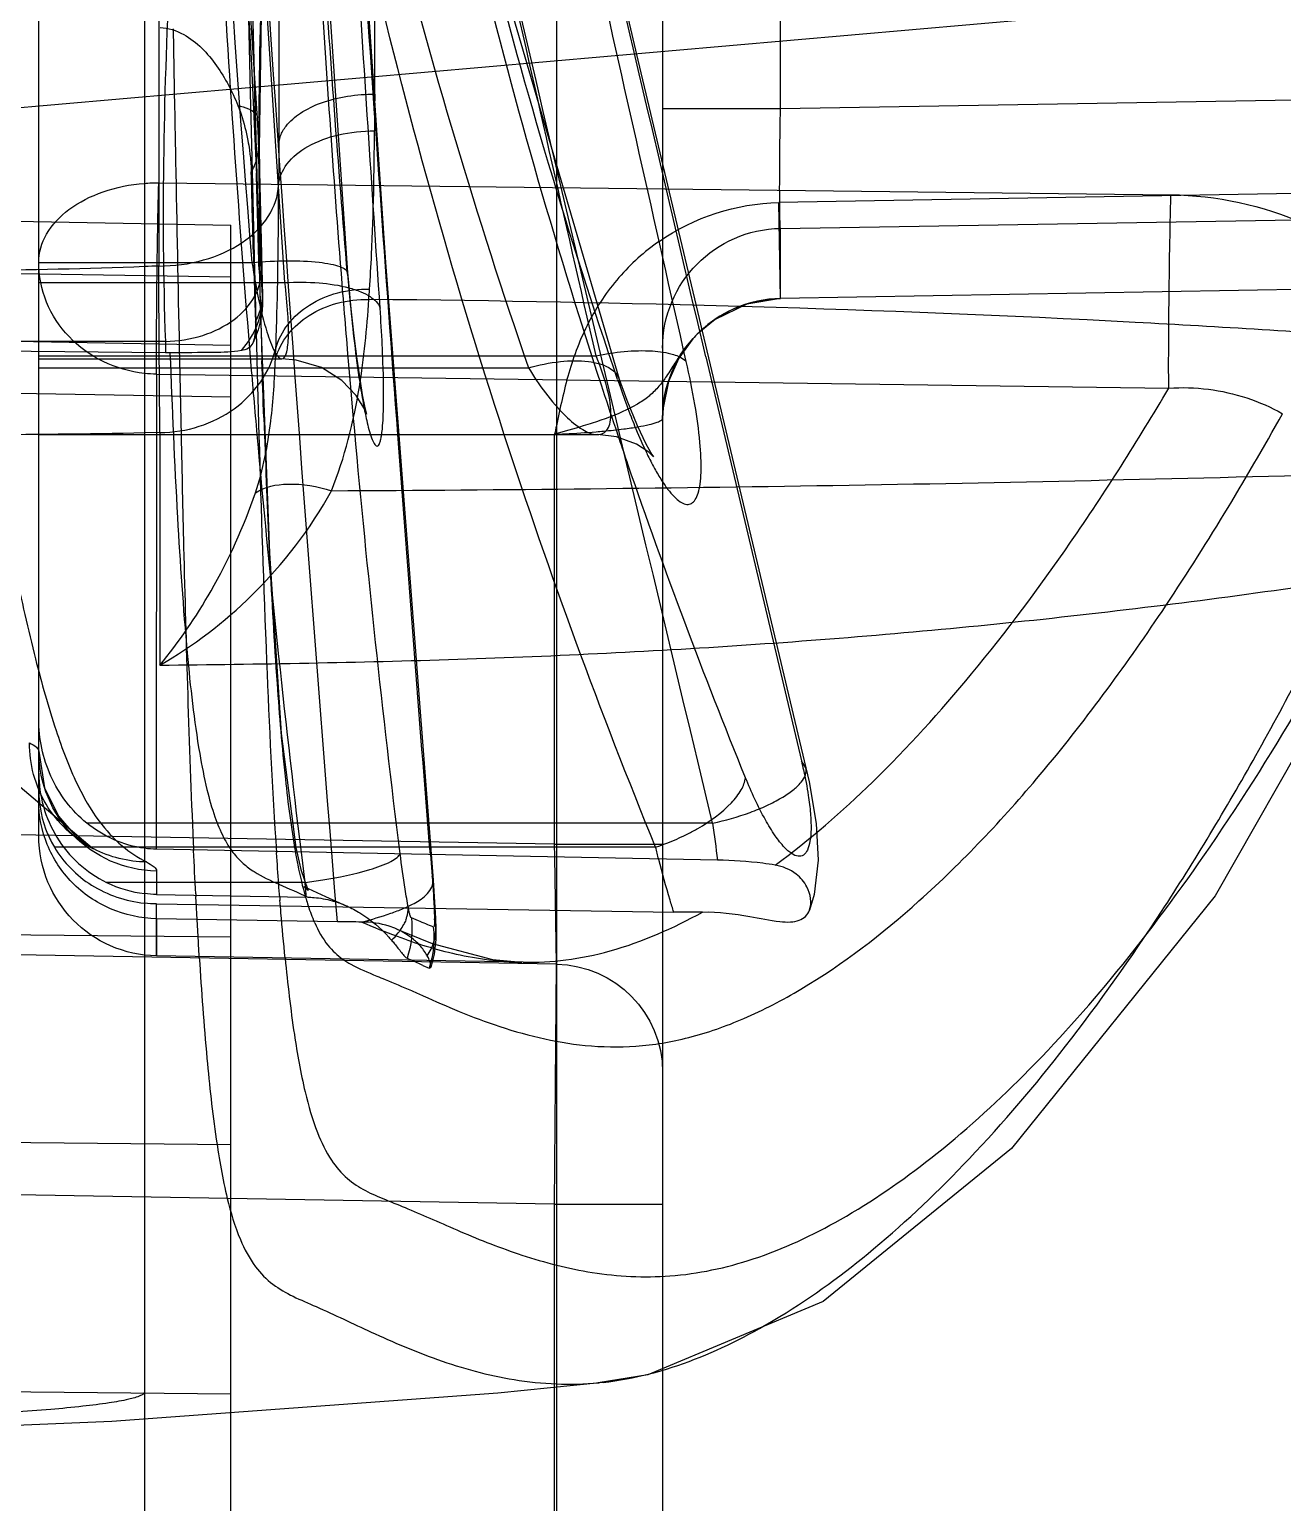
# Model space of a CAD drawing. Header units: millimetres. Extents: x 29875 to 31218, y -21313 to -20364.
# Drawn here: x 30169.22 to 30174.54, y -20597.88 to -20591.62 of the extents above; entities that cross this region are included whole.
import ezdxf

# ---------------------------------------------------------------- set-up
doc = ezdxf.new("R2010")
doc.units = ezdxf.units.MM
doc.header["$LTSCALE"] = 8
doc.layers.add('Cav-cor', color=30, linetype='Continuous')
doc.layers.add('WT', color=4, linetype='Continuous')

# ---------------------------------------------------------------- blocks, each defined once
blk = doc.blocks.new('20160903.150404')
at = {"layer": 'Cav-cor', "color": 241}
for p, q in [((-5.202, 163.209), (-5.202, 99.0338)), ((-4.751, 163.158), (-4.751, 99.8016)), ((-3, 128.4963), (-3, 96.2298)), ((-3.06, 119.6838), (-3.06, 110.6668)), ((-3.57, 119.1741), (-3.57, 111.1768)), ((-5.7031, 111.3362), (-5.7031, 118.227)), ((-2.55, 108.2453), (-2.55, 117.7466)), ((-3.978, 111.3973), (-3.978, 113.9439)), ((-3.4812, 111.2728), (-3.3905, 112.6257)), ((-3.4549, 111.5485), (-3.3905, 112.6257)), ((-0.9128, 111.2042), (-10.4897, 112.0421)), ((-3.5574, 111.176), (-3.5019, 112.0309)), ((-3.4405, 111.7833), (-3.4507, 111.343)), ((-3.121, 111.6744), (-3.1274, 111.3361)), ((-3.4973, 110.6202), (-3.4549, 111.5485)), ((-5.7031, 111.3362), (-10.0583, 111.4084)), ((-5.202, 111.3362), (-5.7031, 111.3362)), ((-3.4795, 111.3005), (-3.4794, 111.2974)), ((-3.4695, 111.2975), (-3.472, 111.1992)), ((-3.4682, 111.3467), (-3.4695, 111.2975)), ((-3.4519, 111.2937), (-3.4546, 111.1811)), ((-3.4507, 111.343), (-3.4519, 111.2937)), ((-3.5964, 110.5962), (-3.5574, 111.176)), ((-3.4851, 111.1854), (-3.5015, 110.5407)), ((-3.4864, 111.2199), (-3.4865, 111.1754)), ((-3.4851, 111.1856), (-3.4843, 111.1999)), ((-3.4726, 111.1733), (-3.4735, 111.1377)), ((-3.472, 111.1992), (-3.4726, 111.1733)), ((-3.4546, 111.1811), (-3.4572, 111.0704)), ((-3.4735, 111.1377), (-3.4755, 111.0623)), ((-3.4572, 111.0704), (-3.4676, 110.6444)), ((-10.0512, 111.0124), (-5.696, 110.9363)), ((-3.06, 111.0206), (-7.363, 110.9696)), ((-5.7031, 110.5283), (-5.696, 110.9363)), ((-5.7031, 110.827), (-10.0583, 110.8991)), ((0.0089, 110.9021), (-3.366, 110.84)), ((-5.7031, 110.5289), (-5.7031, 110.827)), ((-3.366, 104.0416), (-3.366, 110.8406)), ((-3.462, 110.7384), (-3.4654, 110.6178)), ((-2.55, 110.6823), (-3.4563, 110.6823)), ((-3.366, 110.6192), (0.0089, 110.6751)), ((-10.0583, 110.6045), (-5.7031, 110.5283)), ((-3.8628, 110.6374), (-3.8624, 110.6322)), ((-3.496, 110.654), (-3.4973, 110.6202)), ((-3.4877, 110.6182), (-3.4892, 110.5689)), ((-3.4868, 110.6503), (-3.4877, 110.6182)), ((-3.4685, 110.6114), (-3.4701, 110.546)), ((-3.4676, 110.6444), (-3.4685, 110.6114)), ((-3.4654, 110.6178), (-3.4673, 110.5521)), ((-2.55, 110.5962), (-3.5964, 110.5962)), ((-3.5011, 110.5546), (-3.5009, 110.5601)), ((-3.4896, 110.5537), (-3.4935, 110.4249)), ((-3.4892, 110.5689), (-3.4896, 110.5537)), ((-3.4701, 110.546), (-3.4733, 110.422)), ((-3.4673, 110.5521), (-3.4709, 110.4281)), ((-3.4935, 110.4249), (-3.4963, 110.3357)), ((-3.4733, 110.422), (-3.4755, 110.3358)), ((-5.349, 110.3767), (-5.3481, 110.3758)), ((0.0089, 110.3929), (-3.366, 110.3308)), ((-3.8779, 110.1367), (-3.8644, 110.2932)), ((-3.4963, 110.3357), (-3.4986, 110.2638)), ((-3.4755, 110.3358), (-3.4773, 110.2671)), ((-3.0883, 110.3466), (-3.0894, 110.2973)), ((-3.0894, 110.2973), (-2.2764, 110.3068)), ((-3.0883, 110.3466), (-2.0493, 110.3466)), ((-5.3856, 110.2812), (-5.7923, 108.5637)), ((-2.55, 110.2858), (-4.919, 110.2858)), ((-2.55, 110.2346), (-4.6315, 110.2346)), ((-2.55, 110.2718), (-3.5836, 110.2718)), ((-3.4773, 110.2671), (-3.4787, 110.2149)), ((-3.1482, 110.2667), (-3.155, 109.9459)), ((-3.0513, 110.2071), (-7.3541, 110.1477)), ((-5.0173, 110.1864), (-5.0211, 110.1544)), ((-5.0108, 110.1844), (-5.0211, 110.1544)), ((-5.0173, 110.1865), (-5.0173, 110.1864)), ((-3.4787, 110.2149), (-3.4862, 109.9438)), ((-3.366, 110.11), (0.0089, 110.1659)), ((-3.0511, 108.1887), (-3.0513, 110.2071)), ((-3.887, 110.0336), (-3.8779, 110.1367)), ((-5.0176, 109.9337), (-5.0028, 109.9776)), ((-3.893, 109.9667), (-3.887, 110.0336)), ((-3.5069, 110.023), (-3.5096, 109.9481)), ((-2.55, 109.9506), (-4.9245, 109.9506)), ((-4.743, 108.2106), (-4.743, 109.9521)), ((-3.0647, 109.9589), (-3, 109.9576)), ((-5.8114, 108.5348), (-5.7923, 108.5637)), ((-5.4146, 108.2997), (-2.7543, 108.2997)), ((-4.743, 108.2106), (0, 108.2934)), ((-5.435, 108.1424), (-3.051, 108.1887)), ((-4.743, 108.2106), (-5.202, 108.2106)), ((-5.1725, 108.1973), (-2.6164, 108.1973)), ((-4.7439, 108.1558), (-4.743, 108.2106)), ((-4.2147, 108.1661), (-4.2221, 108.0748)), ((-3.6825, 108.0479), (-3.6665, 108.1765)), ((-3.2076, 108.1957), (-3.2081, 108.184)), ((-3.2066, 108.2164), (-3.2076, 108.1957)), ((-2.7835, 108.1898), (-2.7765, 108.1934)), ((-2.7655, 108.2001), (-2.7822, 108.1905)), ((-4.751, 107.7004), (-4.7439, 108.1558)), ((-4.2265, 108.0573), (-4.2221, 108.0748)), ((-3.6825, 108.0479), (-2.8382, 108.0479)), ((-3.0511, 108.0962), (-3.0511, 107.9967)), ((-3.0509, 107.9967), (-3.6873, 107.9854)), ((-3.5744, 107.9844), (-3.5754, 107.9716)), ((-3.217, 107.9992), (-3.2176, 107.9876)), ((-3.0511, 107.9561), (-5.2496, 107.9214)), ((-3.0511, 107.7355), (-3.0511, 107.9561)), ((-4.751, 107.7004), (4.5811, 107.8633)), ((-4.2379, 107.8521), (-4.2322, 107.8931)), ((-4.2379, 107.852), (-4.2379, 107.8521)), ((-4.1642, 107.8843), (-4.1342, 107.8968)), ((-3.8194, 107.8805), (-3.0511, 107.8937)), ((0.0089, 107.8507), (-3.366, 107.8167)), ((-3.0511, 107.8937), (-3.0511, 107.7355)), ((-4.6088, 107.7083), (-3.0511, 107.7355)), ((-4.1158, 107.7253), (-4.1349, 107.7167)), ((-4.743, 106.6804), (-4.751, 107.7004)), ((-4.2097, 107.6833), (-4.2163, 107.6864)), ((-4.1831, 107.6951), (-4.2097, 107.6833)), ((0.0089, 106.9675), (-3.366, 106.9335)), ((-4.743, 106.6804), (4.59, 106.8433)), ((-4.743, 106.6804), (-5.202, 106.6804)), ((-4.743, 99.803), (-4.743, 106.6804)), ((-3.366, 105.8734), (0.0089, 105.9074))]:
    blk.add_line(p, q, dxfattribs=at)
for points in [[(-3.5702, 118.1414), (-3.6137, 115.4921), (-3.7124, 112.8547), (-3.8628, 110.6374)], [(-3.5797, 117.9878), (-3.8626, 115.0655), (-4.3689, 112.404), (-5.0173, 110.1864)], [(-3.8258, 117.0272), (-4.4144, 114.4589), (-5.0962, 111.5416), (-5.8114, 108.5347)], [(-3.6681, 116.2833), (-3.8303, 113.5391), (-4.0245, 110.6816), (-4.2265, 108.0573)], [(-3.4254, 113.1853), (-3.4595, 111.7032), (-3.4926, 110.4581), (-3.531, 109.4474), (-3.5808, 108.6809), (-3.6427, 108.1957), (-3.6639, 108.1023)], [(-3.5164, 112.236), (-3.4957, 111.7383), (-3.4869, 111.1645), (-3.4961, 110.6531)], [(-3.4812, 111.2728), (-3.4839, 111.2208), (-3.4851, 111.1856)], [(-3.8628, 110.6374), (-3.8652, 110.6105), (-3.8771, 110.4843), (-3.8895, 110.3706), (-3.902, 110.2712), (-3.9142, 110.1873), (-3.9255, 110.1202), (-3.9354, 110.071), (-3.9422, 110.043), (-3.9437, 110.0379)], [(-2.7765, 108.1934), (-2.4063, 108.5081), (-2.0945, 109.1848), (-1.8602, 110.2011), (-1.7845, 110.6174)], [(-3.5015, 110.5407), (-3.5017, 110.5252), (-3.5013, 110.5041), (-3.4994, 110.4781), (-3.4958, 110.4514), (-3.4901, 110.4238), (-3.482, 110.3953), (-3.4715, 110.3664), (-3.4594, 110.3395)], [(-5.7031, 110.5283), (-5.5607, 110.5054), (-5.4249, 110.4398), (-5.3491, 110.3768)], [(-5.3482, 110.3759), (-5.331, 110.3577), (-5.2708, 110.2748), (-5.2265, 110.1756), (-5.204, 110.0649), (-5.202, 110.0198)], [(-3.9437, 110.0379), (-3.9433, 110.039), (-3.9322, 110.0641), (-3.8987, 110.1174), (-3.8377, 110.1808), (-3.7513, 110.235), (-3.6441, 110.2672), (-3.5836, 110.2718)], [(-5.0173, 110.1865), (-5.0496, 110.0969), (-5.0934, 109.9895), (-5.1307, 109.9113), (-5.1568, 109.8658), (-5.1628, 109.8568)], [(-5.1628, 109.8568), (-5.1637, 109.8555), (-5.1433, 109.8754), (-5.0913, 109.9101), (-5.0055, 109.9417), (-4.9248, 109.9506)], [(-8.4276, 109.5267), (-7.5517, 107.9902), (-6.6853, 106.9165), (-5.885, 106.2676), (-5.1392, 105.9548), (-4.9275, 105.9214)], [(-2.55, 108.6055), (-2.575, 108.45), (-2.6341, 108.3293), (-2.703, 108.2484), (-2.7562, 108.2061), (-2.7655, 108.2001)], [(-5.8114, 108.5348), (-5.825, 108.4748), (-5.8549, 108.2982), (-5.8634, 108.1422), (-5.8461, 107.9959), (-5.8264, 107.9304)], [(-3.6639, 108.1023), (-3.694, 108.0157), (-3.6951, 108.0132)], [(-4.2265, 108.0573), (-4.2366, 107.8943), (-4.2379, 107.852)], [(-3.6951, 108.0132), (-3.677, 108.0307), (-3.7694, 107.9877), (-3.8592, 107.9475)], [(-4.0716, 107.8495), (-4.2227, 107.7884), (-4.4782, 107.7202), (-4.6034, 107.7084)], [(-4.2379, 107.8521), (-4.2375, 107.8059), (-4.2305, 107.7422), (-4.2165, 107.686)], [(-4.949, 105.9233), (-4.5013, 105.8777), (-2.8609, 105.7567), (-1.2948, 105.6916), (0, 105.6619)]]:
    blk.add_lwpolyline(points, dxfattribs=at)
for centre, radius, start, end in [((-701.4372, 275.5275), 715.83, 346.4900711, 347.1824254), ((-317.2254, 133.2872), 314.4342, 355.365372, 356.868873), ((-837.0965, 306.3915), 854.5187, 346.732484, 346.8529942), ((-630.5842, 251.9426), 641.1322, 347.2330602, 347.3951477), ((-28.7496, 118.282), 25.0818, 341.16495, 345.56553), ((-29.0708, 118.068), 25.3914, 341.85612, 346.24323), ((-596.1903, 245.2948), 606.4893, 347.1377758, 347.3068104), ((-28.8901, 117.8825), 25.62, 341.96315, 346.79547), ((-316.5153, 133.2305), 313.3049, 355.738728, 356.120136), ((-327.4527, 132.3558), 324.19, 356.132256, 356.405519), ((-67.0798, 115.9972), 63.4446, 355.149234, 356.41544), ((-70.1359, 115.8553), 66.5047, 355.498308, 356.70335), ((-23.3798, 111.1804), 19.8934, 0.11381, 2.45124), ((-68.9683, 115.7204), 65.7436, 355.23715, 356.782835), ((19.1838, 111.4059), 23.1618, 180.02132, 180.40732), ((44.1616, 111.1863), 47.7316, 180.01145, 180.21154), ((-157.7164, 114.8877), 154.2762, 358.392587, 358.630284), ((-18.9157, 111.198), 15.4292, 357.97934, 359.91613), ((-2.5257, 111.0304), 0.9288, 169.49222, 171.96356), ((-170.9037, 115.4416), 167.4855, 358.360673, 358.501679), ((-164.3162, 115.0898), 160.913, 358.450419, 358.566842), ((-3.0601, 110.2606), 0.76, 85.38804, 89.99182), ((-5.7122, 110.0183), 0.9181, 55.14738, 88.98637), ((-5.7116, 110.3174), 0.5096, 0.04104, 89.0429), ((-342.3151, 112.5501), 339.2603, 359.562385, 359.681942), ((-2.2869, 128.843), 18.1926, 267.56443, 267.75352), ((-63.2564, 115.3321), 59.6053, 355.150604, 355.480653), ((-12.1582, 110.951), 8.6673, 357.64531, 357.81247), ((-18.2299, 109.5636), 14.3091, 3.85245, 4.02673), ((-8.4976, 110.7993), 5.0035, 357.11256, 357.65875), ((-5.7116, 110.0195), 0.5096, 0.04104, 89.0429), ((-5.9233, 109.8426), 0.7854, 34.35903, 36.31751), ((-23.5936, 109.5367), 20.0509, 2.10413, 2.22972), ((-3.0971, 110.9595), 0.6622, 269.07521, 270.66198), ((-6.0332, 109.7674), 0.9185, 33.51662, 34.36156), ((-78.6719, 112.7145), 75.2133, 357.949236, 358.132764), ((-61.0896, 115.0935), 57.84, 354.89864, 355.207963), ((-4.7566, 110.5102), 0.5572, 213.95129, 216.74545), ((-3.069, 110.8337), 0.6268, 271.63745, 276.37539), ((-28.8138, 117.9867), 25.1219, 341.40918, 341.84991), ((1.2098, 111.2499), 6.0927, 191.95645, 192.29844), ((-28.6915, 117.8257), 25.4136, 337.73638, 341.94629), ((-28.8327, 117.9931), 25.1419, 341.03171, 341.30359), ((-311.8959, 132.8889), 308.6729, 355.406051, 355.738255), ((-56.6045, 114.7256), 52.9259, 352.8851, 354.84127), ((-56.6287, 114.6791), 53.36, 353.00037, 354.91602), ((-29.0286, 118.0637), 25.3501, 337.81753, 341.0246), ((-3.0597, 108.6058), 0.5097, 270.96662, 359.96809), ((-0.0763, 107.5302), 5.3936, 171.79739, 173.48248), ((-3.06, 108.2455), 0.51, 271, 0), ((-10.2481, 109.4433), 5.2263, 345.62503, 346.20804), ((-8.4964, 108.7168), 4.444, 350.96453, 352.93519), ((-22.0326, 109.4119), 18.5133, 355.75216, 356.16386), ((-34.9734, 109.6241), 31.7979, 357.07074, 357.40424), ((-3.0601, 108.6468), 0.4582, 271.13673, 277.66476), ((-17.5466, 109.0933), 13.9035, 355.42954, 355.68794), ((-19.4565, 109.2229), 15.9303, 355.54105, 355.74374), ((-7.358, 108.5348), 3.2911, 349.57323, 350.98127), ((-17.9145, 109.102), 14.3835, 355.28101, 355.49269), ((-28.4287, 109.2901), 25.2447, 356.60061, 357.04271), ((-3.0598, 108.4993), 0.5027, 271.02177, 276.88025), ((-5.2978, 111.005), 3.084, 268.61647, 270.89544), ((-1.5544, 107.8254), 2.6787, 177.23624, 178.55114), ((-15.5331, 108.903), 11.9938, 354.36537, 355.29235), ((-3.0601, 108.507), 0.551, 270.92937, 276.37842), ((-3.8194, 107.8105), 0.4105, 173.31088, 198.04321), ((-8.2133, 117.6293), 10.5527, 292.19396, 292.56343), ((-3.7271, 107.8539), 0.4094, 173.98727, 198.24008), ((-3.9316, 107.9583), 0.1919, 201.30288, 207.57151), ((-3.9382, 114.7694), 6.8899, 270.12565, 270.98387), ((-4.3136, 108.1393), 0.6465, 336.02077, 336.99485), ((-3.8722, 107.9945), 0.2615, 215.22373, 218.13771), ((-3.5583, 107.3816), 0.6468, 137.96127, 139.46355), ((-24.2534, 109.0466), 21.0624, 356.41382, 356.58819), ((-4.743, 107.2415), 0.459, 91, 180.00004), ((-10.1754, 121.121), 14.7024, 294.05231, 294.25805), ((1.0616, 95.7918), 12.8898, 113.77387, 113.92517)]:
    blk.add_arc(centre, radius, start, end, dxfattribs=at)
for points, knots in [([(-3.1716, 118.1565), (-3.2108, 117.4864), (-3.3181, 116.1467), (-3.5999, 114.1479), (-4.0247, 112.1692), (-4.4116, 110.8741), (-4.6315, 110.2346)], [0, 0, 0, 0, 0.24923, 0.498774, 0.748919, 1, 1, 1, 1]), ([(-3.1627, 118.1564), (-3.1745, 116.9096), (-3.2177, 114.4161), (-3.3501, 111.9246), (-3.4563, 110.6823)], [0, 0, 0, 0, 0.499998, 1, 1, 1, 1]), ([(-3.4517, 112.0282), (-3.4531, 111.9702), (-3.4585, 111.743), (-3.464, 111.5158), (-3.4682, 111.3467)], [0, 0, 0, 0, 0.2553, 1, 1, 1, 1]), ([(-3.166, 111.6504), (-3.2222, 111.6195), (-3.314, 111.5226), (-3.3722, 111.4081), (-3.3964, 111.3488)], [0, 0, 0, 0, 0.500473, 1, 1, 1, 1]), ([(-3.57, 111.1768), (-3.57, 111.1913), (-3.5759, 111.2219), (-3.6055, 111.2728), (-3.6651, 111.3231), (-3.79, 111.3815), (-3.9014, 111.3973), (-3.978, 111.3973)], [0, 0, 0, 0, 0.08685, 0.181378, 0.346363, 0.542834, 1, 1, 1, 1]), ([(-5.7031, 110.827), (-5.7017, 110.8315), (-5.7018, 110.8472), (-5.7001, 110.8785), (-5.7, 110.9267), (-5.6996, 110.9893), (-5.6999, 111.0646), (-5.7008, 111.1816), (-5.7021, 111.2732), (-5.7031, 111.3362)], [0, 0, 0, 0, 0.027913, 0.09063, 0.186014, 0.310666, 0.460105, 0.628949, 1, 1, 1, 1]), ([(-3.4843, 111.1999), (-3.4841, 111.2068), (-3.483, 111.2393), (-3.4812, 111.2718), (-3.4794, 111.2974)], [0, 0, 0, 0, 0.212201, 1, 1, 1, 1]), ([(-3.4692, 111.3188), (-3.4707, 111.3174), (-3.4756, 111.3124), (-3.4791, 111.3055), (-3.4795, 111.3005)], [0, 0, 0, 0, 0.288219, 1, 1, 1, 1]), ([(-3.3964, 111.3488), (-3.4115, 111.3453), (-3.4369, 111.3382), (-3.4612, 111.3261), (-3.4692, 111.3188)], [0, 0, 0, 0, 0.588586, 1, 1, 1, 1]), ([(-3.3964, 111.3488), (-3.4014, 111.3365), (-3.4193, 111.288), (-3.4319, 111.2376), (-3.4389, 111.1998)], [0, 0, 0, 0, 0.256784, 1, 1, 1, 1]), ([(-3.1274, 111.3361), (-3.1291, 111.2444), (-3.1359, 110.8879), (-3.1428, 110.5314), (-3.1482, 110.2667)], [0, 0, 0, 0, 0.257425, 1, 1, 1, 1]), ([(-3.9561, 110.5684), (-3.9596, 110.6176), (-3.9724, 110.8417), (-3.9762, 111.0661), (-3.9774, 111.2412)], [0, 0, 0, 0, 0.219697, 1, 1, 1, 1]), ([(-3.5697, 111.0101), (-3.5716, 111.0421), (-3.6021, 111.1115), (-3.6979, 111.1843), (-3.8279, 111.2312), (-3.9262, 111.2414), (-3.9774, 111.2412)], [0, 0, 0, 0, 0.189985, 0.420422, 0.696313, 1, 1, 1, 1]), ([(-3.4454, 111.1603), (-3.4466, 111.1518), (-3.4506, 111.1202), (-3.453, 111.0885), (-3.4535, 111.0653)], [0, 0, 0, 0, 0.27013, 1, 1, 1, 1]), ([(-3.5579, 110.3168), (-3.5598, 110.3663), (-3.5671, 110.5973), (-3.569, 110.8285), (-3.5697, 111.0101)], [0, 0, 0, 0, 0.214425, 1, 1, 1, 1]), ([(-3.06, 110.6668), (-3.1242, 110.6668), (-3.2489, 110.683), (-3.4132, 110.7543), (-3.5323, 110.8654), (-3.5673, 110.9637), (-3.5697, 111.0101)], [0, 0, 0, 0, 0.288152, 0.556012, 0.791619, 1, 1, 1, 1]), ([(-3.0511, 110.2071), (-3.0503, 110.2537), (-3.0505, 110.3722), (-3.0527, 110.6434), (-3.0562, 110.868), (-3.06, 111.0206)], [0, 0, 0, 0, 0.171758, 0.437061, 1, 1, 1, 1]), ([(-2.55, 110.6822), (-2.55, 110.7237), (-2.5768, 110.8133), (-2.6794, 110.9182), (-2.8259, 110.991), (-2.9393, 111.0133), (-2.999, 111.0181)], [0, 0, 0, 0, 0.204618, 0.436855, 0.704923, 1, 1, 1, 1]), ([(-7.363, 110.9696), (-7.5566, 110.9673), (-7.8416, 110.9069), (-8.1504, 110.7286), (-8.2695, 110.6164), (-8.3145, 110.5574)], [0, 0, 0, 0, 0.545576, 0.790912, 1, 1, 1, 1]), ([(-7.3541, 110.1477), (-7.3532, 110.195), (-7.3535, 110.3154), (-7.3555, 110.5894), (-7.3591, 110.816), (-7.363, 110.9696)], [0, 0, 0, 0, 0.172742, 0.439468, 1, 1, 1, 1]), ([(-5.1876, 110.7717), (-5.1245, 110.7278), (-5.0089, 110.6237), (-4.8793, 110.4305), (-4.7974, 110.2134), (-4.7666, 110.0628), (-4.7506, 109.9877)], [0, 0, 0, 0, 0.250131, 0.500097, 0.749966, 1, 1, 1, 1]), ([(-3.4563, 110.6823), (-3.5075, 110.6865), (-3.6026, 110.6909), (-3.715, 110.6871), (-3.7882, 110.6769), (-3.8263, 110.6669), (-3.852, 110.656), (-3.8623, 110.6431), (-3.8628, 110.6374)], [0, 0, 0, 0, 0.366873, 0.679187, 0.800903, 0.894691, 0.959198, 1, 1, 1, 1]), ([(-3.4563, 110.6823), (-3.4647, 110.6277), (-3.4823, 110.5284), (-3.5134, 110.4012), (-3.5424, 110.3197), (-3.5654, 110.2816), (-3.5783, 110.2718), (-3.5836, 110.2718)], [0, 0, 0, 0, 0.379026, 0.689938, 0.900997, 0.963519, 1, 1, 1, 1]), ([(-2.9994, 110.2107), (-2.9388, 110.2175), (-2.8199, 110.2509), (-2.6717, 110.3582), (-2.5732, 110.5081), (-2.55, 110.6249), (-2.55, 110.6822)], [0, 0, 0, 0, 0.257937, 0.51082, 0.757692, 1, 1, 1, 1]), ([(-3.8624, 110.6322), (-3.866, 110.5899), (-3.8801, 110.4364), (-3.8975, 110.2831), (-3.9143, 110.1727)], [0, 0, 0, 0, 0.27548, 1, 1, 1, 1]), ([(-3.0883, 110.3466), (-3.1418, 110.3475), (-3.2457, 110.3638), (-3.3805, 110.4292), (-3.4749, 110.5287), (-3.4975, 110.6138), (-3.4961, 110.6531)], [0, 0, 0, 0, 0.286599, 0.553802, 0.789582, 1, 1, 1, 1]), ([(-3.5964, 110.5962), (-3.6447, 110.599), (-3.7361, 110.5985), (-3.8443, 110.583), (-3.9165, 110.5597), (-3.9647, 110.5359), (-3.9946, 110.5087), (-4.0011, 110.488)], [0, 0, 0, 0, 0.332762, 0.626221, 0.748287, 0.850962, 1, 1, 1, 1]), ([(-3.5579, 110.3168), (-3.5679, 110.3536), (-3.6054, 110.4259), (-3.6993, 110.5082), (-3.8209, 110.5591), (-3.9107, 110.5694), (-3.9561, 110.5684)], [0, 0, 0, 0, 0.227195, 0.469955, 0.729596, 1, 1, 1, 1]), ([(-3.5836, 110.2718), (-3.5933, 110.2718), (-3.6039, 110.2957), (-3.6085, 110.3247), (-3.6117, 110.3637), (-3.6117, 110.4108), (-3.6081, 110.4897), (-3.6017, 110.5523), (-3.5964, 110.5962)], [0, 0, 0, 0, 0.087583, 0.173113, 0.288521, 0.432148, 0.601218, 1, 1, 1, 1]), ([(-3.5005, 110.5472), (-3.5006, 110.5439), (-3.5021, 110.5261), (-3.5011, 110.5524), (-3.5009, 110.5601)], [0, 0, 0, 0, 0.306386, 1, 1, 1, 1]), ([(-3.4709, 110.4281), (-3.4761, 110.438), (-3.4941, 110.4778), (-3.502, 110.5222), (-3.5011, 110.5546)], [0, 0, 0, 0, 0.256484, 1, 1, 1, 1]), ([(-3.4112, 110.3074), (-3.4405, 110.3403), (-3.4874, 110.4161), (-3.502, 110.5044), (-3.5005, 110.5472)], [0, 0, 0, 0, 0.507266, 1, 1, 1, 1]), ([(-8.2899, 110.3598), (-7.9304, 110.3857), (-6.4863, 110.4752), (-5.0394, 110.5138), (-3.9531, 110.525)], [0, 0, 0, 0, 0.249141, 1, 1, 1, 1]), ([(-5.7031, 110.529), (-5.6375, 110.5278), (-5.5058, 110.4995), (-5.395, 110.4231), (-5.349, 110.3768)], [0, 0, 0, 0, 0.501178, 1, 1, 1, 1]), ([(-4.0124, 110.2821), (-4.0117, 110.2983), (-4.0087, 110.367), (-4.0046, 110.4356), (-4.0011, 110.488)], [0, 0, 0, 0, 0.236526, 1, 1, 1, 1]), ([(-3.7946, 109.7121), (-3.851, 109.8534), (-3.9181, 110.1249), (-3.9456, 110.4006), (-3.9531, 110.5251)], [0, 0, 0, 0, 0.54955, 1, 1, 1, 1]), ([(-3.5562, 110.2728), (-3.5668, 110.3097), (-3.6048, 110.3818), (-3.6985, 110.4642), (-3.8192, 110.5153), (-3.9082, 110.5259), (-3.9531, 110.525)], [0, 0, 0, 0, 0.229224, 0.472735, 0.731527, 1, 1, 1, 1]), ([(-3.4709, 110.4281), (-3.4714, 110.4107), (-3.4712, 110.3808), (-3.465, 110.3508), (-3.4594, 110.3395)], [0, 0, 0, 0, 0.5801, 1, 1, 1, 1]), ([(-5.3481, 110.3758), (-5.3324, 110.3599), (-5.3128, 110.3373), (-5.2948, 110.3136), (-5.2905, 110.3077)], [0, 0, 0, 0, 0.754111, 1, 1, 1, 1]), ([(-4.919, 110.2858), (-4.9978, 110.3017), (-5.1097, 110.3145), (-5.2394, 110.2975), (-5.2883, 110.2763), (-5.3027, 110.2615)], [0, 0, 0, 0, 0.613464, 0.842019, 1, 1, 1, 1]), ([(-3.1078, 110.2974), (-3.1166, 110.0644), (-3.1349, 109.6388), (-3.1732, 109.0708), (-3.2154, 108.6847), (-3.2606, 108.4533), (-3.2941, 108.334), (-3.3309, 108.2439), (-3.3714, 108.1768), (-3.4162, 108.128), (-3.4811, 108.0807), (-3.5759, 108.0375), (-3.653, 108.004), (-3.6939, 107.9853)], [0, 0, 0, 0, 0.276592, 0.505193, 0.675256, 0.73676, 0.784632, 0.822039, 0.851921, 0.877047, 0.900059, 0.946739, 1, 1, 1, 1]), ([(-3.0647, 109.9589), (-3.1213, 109.9594), (-3.234, 109.9772), (-3.3846, 110.0523), (-3.5002, 110.1683), (-3.5454, 110.2665), (-3.5579, 110.3168)], [0, 0, 0, 0, 0.26047, 0.515471, 0.761829, 1, 1, 1, 1]), ([(-3.4594, 110.3395), (-3.4553, 110.3311), (-3.4416, 110.3149), (-3.4216, 110.3092), (-3.4112, 110.3074)], [0, 0, 0, 0, 0.471978, 1, 1, 1, 1]), ([(-3.4112, 110.3074), (-3.3729, 110.3007), (-3.2711, 110.2988), (-3.1701, 110.2984), (-3.1078, 110.2974)], [0, 0, 0, 0, 0.383759, 1, 1, 1, 1]), ([(-2.2764, 110.3068), (-2.3286, 109.995), (-2.4065, 109.5567), (-2.5275, 109.0196), (-2.6123, 108.7152), (-2.6992, 108.4823), (-2.7939, 108.3156), (-2.8959, 108.2034), (-2.9709, 108.1537), (-3.0075, 108.1346)], [0, 0, 0, 0, 0.404193, 0.568906, 0.703712, 0.807976, 0.886022, 0.947259, 1, 1, 1, 1]), ([(-5.1718, 109.7996), (-5.1813, 109.7827), (-5.1997, 109.7518), (-5.2282, 109.7115), (-5.255, 109.6813), (-5.2798, 109.6615), (-5.3036, 109.652), (-5.3266, 109.6567), (-5.3434, 109.6756), (-5.3549, 109.7043), (-5.3627, 109.7434), (-5.368, 109.8156), (-5.3619, 109.9289), (-5.3398, 110.0865), (-5.3165, 110.2006), (-5.3027, 110.2615)], [0, 0, 0, 0, 0.069422, 0.128118, 0.175812, 0.212816, 0.240791, 0.264391, 0.291208, 0.326923, 0.373889, 0.432767, 0.584979, 0.777404, 1, 1, 1, 1]), ([(-5.2674, 110.2746), (-5.263, 110.268), (-5.2468, 110.2428), (-5.2311, 110.2173), (-5.2188, 110.199)], [0, 0, 0, 0, 0.263343, 1, 1, 1, 1]), ([(-4.6315, 110.2346), (-4.676, 110.2469), (-4.7605, 110.2638), (-4.8637, 110.2664), (-4.9327, 110.2533), (-4.9723, 110.2378), (-5.0018, 110.2159), (-5.0139, 110.1963), (-5.0173, 110.1864)], [0, 0, 0, 0, 0.333545, 0.620087, 0.738554, 0.839302, 0.924475, 1, 1, 1, 1]), ([(-4.9248, 109.9506), (-4.9332, 109.9507), (-4.9505, 109.9541), (-4.9707, 109.9742), (-4.9812, 110.0056), (-4.9848, 110.0667), (-4.9651, 110.1633), (-4.9368, 110.2423), (-4.919, 110.2858)], [0, 0, 0, 0, 0.066996, 0.134616, 0.218229, 0.326871, 0.623004, 1, 1, 1, 1]), ([(-4.6315, 110.2346), (-4.6768, 110.1615), (-4.7462, 110.0642), (-4.8515, 109.9739), (-4.9028, 109.9506), (-4.9247, 109.9506)], [0, 0, 0, 0, 0.617382, 0.84251, 1, 1, 1, 1]), ([(-4.007, 109.9459), (-4.01, 109.9642), (-4.0139, 110.0079), (-4.0176, 110.1201), (-4.0151, 110.2138), (-4.0124, 110.2821)], [0, 0, 0, 0, 0.165116, 0.390511, 1, 1, 1, 1]), ([(-3.4709, 109.7028), (-3.5043, 109.8012), (-3.5403, 109.9922), (-3.5529, 110.1843), (-3.5562, 110.2728)], [0, 0, 0, 0, 0.539899, 1, 1, 1, 1]), ([(-5.2031, 110.1768), (-5.1992, 110.1716), (-5.1836, 110.1516), (-5.166, 110.1331), (-5.1518, 110.1206)], [0, 0, 0, 0, 0.256657, 1, 1, 1, 1]), ([(-3.9143, 110.1727), (-3.916, 110.1616), (-3.9224, 110.1211), (-3.9295, 110.0807), (-3.9353, 110.0515)], [0, 0, 0, 0, 0.27309, 1, 1, 1, 1]), ([(-7.3541, 110.1477), (-7.4101, 110.1521), (-7.5776, 110.1471), (-7.7413, 110.0938), (-7.8377, 110.0395)], [0, 0, 0, 0, 0.336505, 1, 1, 1, 1]), ([(-5.6811, 108.1213), (-5.8273, 108.229), (-6.122, 108.4849), (-6.5403, 108.9472), (-6.9588, 109.5088), (-7.2223, 109.9251), (-7.3541, 110.1477)], [0, 0, 0, 0, 0.206056, 0.441416, 0.706356, 1, 1, 1, 1]), ([(-5.1518, 110.1206), (-5.1472, 110.1165), (-5.1275, 110.1002), (-5.106, 110.0861), (-5.0892, 110.0764)], [0, 0, 0, 0, 0.24322, 1, 1, 1, 1]), ([(-5.0211, 110.1544), (-5.0249, 110.1433), (-5.0398, 110.1005), (-5.0556, 110.0579), (-5.0678, 110.0265)], [0, 0, 0, 0, 0.25783, 1, 1, 1, 1]), ([(-4.1658, 107.5741), (-4.216, 107.5518), (-4.3213, 107.5047), (-4.5523, 107.4154), (-4.8115, 107.3509), (-5.0929, 107.3455), (-5.3215, 107.3837), (-5.558, 107.4673), (-5.8973, 107.6452), (-6.3337, 107.9821), (-6.8457, 108.5265), (-7.3587, 109.2246), (-7.6778, 109.7531), (-7.8377, 110.0395)], [0, 0, 0, 0, 0.033478, 0.070209, 0.150802, 0.194369, 0.240774, 0.291158, 0.346443, 0.47347, 0.624497, 0.800288, 1, 1, 1, 1]), ([(-5.0892, 110.0764), (-5.0759, 110.0688), (-5.0161, 110.0379), (-4.9525, 110.0152), (-4.9031, 109.9993)], [0, 0, 0, 0, 0.228471, 1, 1, 1, 1]), ([(-3.9353, 110.0515), (-3.9374, 110.0407), (-3.945, 110.0049), (-3.9536, 109.9692), (-3.9618, 109.9449)], [0, 0, 0, 0, 0.300863, 1, 1, 1, 1]), ([(-5.1982, 110.0132), (-5.1988, 110.0137), (-5.2006, 110.0155), (-5.202, 110.018), (-5.202, 110.0198)], [0, 0, 0, 0, 0.303779, 1, 1, 1, 1]), ([(-5.0366, 109.9747), (-5.0568, 109.9773), (-5.0932, 109.9826), (-5.1411, 109.9917), (-5.1749, 110.0011), (-5.1929, 110.0085), (-5.1982, 110.0132)], [0, 0, 0, 0, 0.366323, 0.660062, 0.872479, 1, 1, 1, 1]), ([(-5.0678, 110.0265), (-5.0728, 110.0136), (-5.0921, 109.9654), (-5.1127, 109.9176), (-5.1291, 109.8831)], [0, 0, 0, 0, 0.265154, 1, 1, 1, 1]), ([(-4.9197, 109.9625), (-4.9301, 109.9634), (-4.9691, 109.9668), (-5.0081, 109.971), (-5.0366, 109.9747)], [0, 0, 0, 0, 0.266057, 1, 1, 1, 1]), ([(-4.9031, 109.9993), (-4.8902, 109.9951), (-4.837, 109.9786), (-4.7835, 109.9635), (-4.743, 109.9521)], [0, 0, 0, 0, 0.244599, 1, 1, 1, 1]), ([(-4.743, 109.9521), (-4.7581, 109.9527), (-4.8171, 109.9552), (-4.876, 109.9589), (-4.9197, 109.9625)], [0, 0, 0, 0, 0.256152, 1, 1, 1, 1]), ([(-3.9618, 109.9449), (-3.9656, 109.9339), (-3.9701, 109.9199), (-3.9847, 109.8993), (-3.9953, 109.9053), (-3.9995, 109.9147), (-4.0039, 109.9285), (-4.0059, 109.9396), (-4.007, 109.9459)], [0, 0, 0, 0, 0.34695, 0.508631, 0.570317, 0.666289, 0.808529, 1, 1, 1, 1]), ([(-3.5096, 109.9481), (-3.5226, 109.5963), (-3.5436, 109.1085), (-3.5925, 108.5181), (-3.6226, 108.2795), (-3.6408, 108.1768)], [0, 0, 0, 0, 0.59431, 0.823959, 1, 1, 1, 1]), ([(-3.4862, 109.9438), (-3.4953, 109.6247), (-3.5141, 109.0343), (-3.5426, 108.4442), (-3.5608, 108.1733)], [0, 0, 0, 0, 0.540342, 1, 1, 1, 1]), ([(-3.155, 109.9459), (-3.1584, 109.7886), (-3.1715, 109.212), (-3.188, 108.6354), (-3.2066, 108.2164)], [0, 0, 0, 0, 0.272775, 1, 1, 1, 1]), ([(-3.0647, 109.9589), (-3.0646, 109.8734), (-3.0644, 109.5441), (-3.0645, 109.2148), (-3.0646, 108.9711)], [0, 0, 0, 0, 0.259813, 1, 1, 1, 1]), ([(-5.1291, 109.8831), (-5.1326, 109.8756), (-5.1462, 109.8475), (-5.1606, 109.8197), (-5.1718, 109.7996)], [0, 0, 0, 0, 0.265099, 1, 1, 1, 1]), ([(-3.7946, 109.7121), (-4.5281, 109.7158), (-5.9932, 109.7312), (-7.4579, 109.7654), (-8.1893, 109.7843)], [0, 0, 0, 0, 0.500632, 1, 1, 1, 1]), ([(-3.4709, 109.7027), (-3.5099, 109.7298), (-3.6256, 109.7512), (-3.7345, 109.7306), (-3.7946, 109.7121)], [0, 0, 0, 0, 0.429947, 1, 1, 1, 1]), ([(-3.0645, 108.9711), (-3.207, 109.0521), (-3.4876, 109.2678), (-3.7051, 109.549), (-3.7946, 109.7121)], [0, 0, 0, 0, 0.468479, 1, 1, 1, 1]), ([(-3.0646, 108.9712), (-3.1462, 109.0694), (-3.3048, 109.3019), (-3.4219, 109.5585), (-3.4709, 109.7028)], [0, 0, 0, 0, 0.455921, 1, 1, 1, 1]), ([(-3.5972, 107.7254), (-3.6079, 107.6172), (-3.6298, 107.4269), (-3.6736, 107.1787), (-3.7249, 106.9985), (-3.785, 106.8726), (-3.8565, 106.7886), (-3.9378, 106.7357), (-4.0266, 106.6985), (-4.1233, 106.6603), (-4.2289, 106.6143), (-4.3883, 106.5436), (-4.6106, 106.456), (-4.9085, 106.379), (-5.2443, 106.3611), (-5.6065, 106.439), (-5.981, 106.6148), (-6.3662, 106.8809), (-6.7591, 107.2363), (-7.1551, 107.6806), (-7.7076, 108.4261), (-8.0704, 109.0619), (-8.3011, 109.5151)], [0, 0, 0, 0, 0.046741, 0.082271, 0.108165, 0.127064, 0.141769, 0.154906, 0.168335, 0.183098, 0.199615, 0.2178, 0.258047, 0.302153, 0.34946, 0.401176, 0.459579, 0.526147, 0.601684, 0.686696, 0.781463, 1, 1, 1, 1]), ([(-4.949, 105.9234), (-5.2149, 105.952), (-5.6271, 106.1307), (-6.1233, 106.4962), (-6.5299, 106.8839), (-6.9382, 107.3649), (-7.3437, 107.9392), (-7.7425, 108.6029), (-7.9915, 109.082), (-8.115, 109.3348)], [0, 0, 0, 0, 0.167031, 0.269322, 0.385644, 0.5167, 0.662932, 0.824224, 1, 1, 1, 1]), ([(-3.0645, 108.9711), (-3.4868, 108.9752), (-4.3314, 108.9895), (-5.5972, 109.0512), (-6.8596, 109.1627), (-7.6975, 109.2712), (-8.115, 109.3348)], [0, 0, 0, 0, 0.250003, 0.499999, 0.750011, 1, 1, 1, 1]), ([(-2.7543, 108.2997), (-2.6891, 108.3524), (-2.5846, 108.4907), (-2.55, 108.6589), (-2.55, 108.7412)], [0, 0, 0, 0, 0.504464, 1, 1, 1, 1]), ([(-2.7765, 108.1934), (-2.6972, 108.2358), (-2.5589, 108.367), (-2.51, 108.5511), (-2.5104, 108.6415)], [0, 0, 0, 0, 0.498731, 1, 1, 1, 1]), ([(-2.5104, 108.6415), (-2.5208, 108.6359), (-2.5361, 108.6275), (-2.55, 108.6119), (-2.55, 108.6055)], [0, 0, 0, 0, 0.649352, 1, 1, 1, 1]), ([(-5.7923, 108.5637), (-5.7953, 108.551), (-5.8064, 108.5025), (-5.8158, 108.4537), (-5.8213, 108.4175)], [0, 0, 0, 0, 0.262637, 1, 1, 1, 1]), ([(-5.4146, 108.2997), (-5.4688, 108.3112), (-5.5471, 108.3332), (-5.6437, 108.3725), (-5.7048, 108.4039), (-5.7541, 108.4366), (-5.7897, 108.4694), (-5.8111, 108.5018), (-5.8137, 108.5252), (-5.8114, 108.5347)], [0, 0, 0, 0, 0.341326, 0.499858, 0.642412, 0.764597, 0.863577, 0.939759, 1, 1, 1, 1]), ([(-5.7204, 108.1965), (-5.7058, 108.2119), (-5.6768, 108.2498), (-5.618, 108.347), (-5.5797, 108.4315), (-5.5548, 108.4926)], [0, 0, 0, 0, 0.186033, 0.418924, 1, 1, 1, 1]), ([(-5.3518, 108.2774), (-5.4035, 108.3073), (-5.4727, 108.3561), (-5.5362, 108.4352), (-5.5525, 108.4746), (-5.5548, 108.4926)], [0, 0, 0, 0, 0.59094, 0.820399, 1, 1, 1, 1]), ([(-2.55, 108.5119), (-2.55, 108.4176), (-2.6035, 108.2244), (-2.7527, 108.0896), (-2.8382, 108.0479)], [0, 0, 0, 0, 0.497982, 1, 1, 1, 1]), ([(-5.8213, 108.4175), (-5.8252, 108.3919), (-5.8311, 108.3444), (-5.8342, 108.2791), (-5.8306, 108.2266), (-5.8211, 108.1883), (-5.8037, 108.1618), (-5.7753, 108.1562), (-5.7467, 108.1711), (-5.7296, 108.1867), (-5.7204, 108.1965)], [0, 0, 0, 0, 0.218914, 0.404426, 0.552334, 0.661766, 0.738667, 0.803605, 0.885939, 1, 1, 1, 1]), ([(-2.55, 108.4373), (-2.55, 108.375), (-2.5675, 108.2901), (-2.6055, 108.2156), (-2.6164, 108.1973)], [0, 0, 0, 0, 0.746184, 1, 1, 1, 1]), ([(-3.0511, 107.8937), (-2.984, 107.8948), (-2.8502, 107.9234), (-2.6839, 108.0375), (-2.5751, 108.2023), (-2.55, 108.3307), (-2.55, 108.3936)], [0, 0, 0, 0, 0.258219, 0.511255, 0.757755, 1, 1, 1, 1]), ([(-2.999, 108.1927), (-2.9541, 108.1987), (-2.8663, 108.2236), (-2.789, 108.2717), (-2.7543, 108.2997)], [0, 0, 0, 0, 0.504061, 1, 1, 1, 1]), ([(-5.1725, 108.1973), (-5.2194, 108.2128), (-5.2803, 108.238), (-5.3379, 108.2693), (-5.3518, 108.2774)], [0, 0, 0, 0, 0.754041, 1, 1, 1, 1]), ([(-3.9575, 108.1024), (-3.9881, 108.1116), (-4.0289, 108.1255), (-4.0711, 108.1507), (-4.0838, 108.1638), (-4.0862, 108.1702)], [0, 0, 0, 0, 0.648063, 0.860664, 1, 1, 1, 1]), ([(-3.6408, 108.1768), (-3.6441, 108.1585), (-3.6562, 108.0938), (-3.671, 108.0296), (-3.6843, 107.9843)], [0, 0, 0, 0, 0.283169, 1, 1, 1, 1]), ([(-2.6164, 108.1973), (-2.6548, 108.1327), (-2.7679, 108.0181), (-2.9202, 107.9683), (-2.9989, 107.9595)], [0, 0, 0, 0, 0.487013, 1, 1, 1, 1]), ([(-5.8264, 107.9304), (-5.8378, 107.9612), (-5.8263, 108.0248), (-5.7677, 108.0932), (-5.713, 108.1159), (-5.6811, 108.1213)], [0, 0, 0, 0, 0.369772, 0.63523, 1, 1, 1, 1]), ([(-5.6811, 108.1213), (-5.6634, 108.1242), (-5.5818, 108.1359), (-5.4994, 108.1412), (-5.435, 108.1424)], [0, 0, 0, 0, 0.21779, 1, 1, 1, 1]), ([(-5.2496, 107.9214), (-5.2441, 107.9385), (-5.2209, 108.0128), (-5.2003, 108.0878), (-5.1854, 108.1457)], [0, 0, 0, 0, 0.230812, 1, 1, 1, 1]), ([(-3.6825, 108.0479), (-3.7075, 108.051), (-3.8001, 108.064), (-3.8922, 108.0826), (-3.9575, 108.1024)], [0, 0, 0, 0, 0.269974, 1, 1, 1, 1]), ([(-3.0075, 108.1346), (-3.019, 108.1286), (-3.0356, 108.1198), (-3.0511, 108.1031), (-3.0511, 108.0962)], [0, 0, 0, 0, 0.650702, 1, 1, 1, 1]), ([(-4.2221, 108.0748), (-4.2229, 108.0644), (-4.226, 108.0243), (-4.2285, 107.9842), (-4.2299, 107.9545)], [0, 0, 0, 0, 0.260586, 1, 1, 1, 1]), ([(-3.923, 107.8795), (-3.9646, 107.8901), (-4.0238, 107.9076), (-4.0983, 107.9356), (-4.1671, 107.9665), (-4.2298, 108.0147), (-4.2264, 108.0573)], [0, 0, 0, 0, 0.35361, 0.510236, 0.648325, 1, 1, 1, 1]), ([(-3.6939, 107.9853), (-3.7027, 107.9851), (-3.7375, 107.9832), (-3.772, 107.9769), (-3.7971, 107.9699)], [0, 0, 0, 0, 0.253674, 1, 1, 1, 1]), ([(-3.6843, 107.9843), (-3.6869, 107.9752), (-3.697, 107.9422), (-3.7088, 107.9097), (-3.7186, 107.8866)], [0, 0, 0, 0, 0.273428, 1, 1, 1, 1]), ([(-5.3723, 107.9219), (-5.4393, 107.9236), (-5.5497, 107.9098), (-5.6725, 107.8826), (-5.7434, 107.878), (-5.7817, 107.884), (-5.8113, 107.9017), (-5.8228, 107.9205), (-5.8264, 107.9304)], [0, 0, 0, 0, 0.421675, 0.693321, 0.78984, 0.867223, 0.933639, 1, 1, 1, 1]), ([(-4.6088, 107.7086), (-4.6693, 107.7076), (-4.7944, 107.7143), (-5.0566, 107.7685), (-5.2477, 107.8532), (-5.3723, 107.922)], [0, 0, 0, 0, 0.226934, 0.467049, 1, 1, 1, 1]), ([(-4.1342, 107.8968), (-4.132, 107.8977), (-4.1293, 107.9059), (-4.1271, 107.9124), (-4.1259, 107.9174)], [0, 0, 0, 0, 0.317787, 1, 1, 1, 1]), ([(-4.1259, 107.9174), (-4.1255, 107.919), (-4.1238, 107.9262), (-4.1223, 107.9335), (-4.1213, 107.9392)], [0, 0, 0, 0, 0.22354, 1, 1, 1, 1]), ([(-4.1104, 107.8886), (-4.112, 107.8928), (-4.1177, 107.9091), (-4.1208, 107.9264), (-4.1213, 107.9392)], [0, 0, 0, 0, 0.259627, 1, 1, 1, 1]), ([(-3.8592, 107.9476), (-3.8786, 107.9389), (-3.9449, 107.904), (-4.0028, 107.8545), (-4.0386, 107.8148)], [0, 0, 0, 0, 0.283937, 1, 1, 1, 1]), ([(-3.7971, 107.9699), (-3.8025, 107.9684), (-3.8236, 107.9621), (-3.8442, 107.9542), (-3.8592, 107.9476)], [0, 0, 0, 0, 0.257087, 1, 1, 1, 1]), ([(-3.9231, 107.8795), (-3.9726, 107.8578), (-4.1036, 107.8045), (-4.3286, 107.7347), (-4.5095, 107.7106), (-4.6031, 107.7087)], [0, 0, 0, 0, 0.229943, 0.601565, 1, 1, 1, 1]), ([(-4.2015, 107.7358), (-4.2075, 107.7447), (-4.2284, 107.7799), (-4.2386, 107.8218), (-4.2379, 107.852)], [0, 0, 0, 0, 0.262945, 1, 1, 1, 1]), ([(-4.2322, 107.8931), (-4.2324, 107.8859), (-4.2321, 107.875), (-4.2314, 107.8634), (-4.2296, 107.8599)], [0, 0, 0, 0, 0.645614, 1, 1, 1, 1]), ([(-4.1608, 107.7892), (-4.1551, 107.7949), (-4.1285, 107.8192), (-4.0972, 107.8382), (-4.0716, 107.8495)], [0, 0, 0, 0, 0.222687, 1, 1, 1, 1]), ([(-4.0716, 107.8495), (-4.0612, 107.8541), (-4.0138, 107.8721), (-3.9625, 107.8794), (-3.9231, 107.8795)], [0, 0, 0, 0, 0.223206, 1, 1, 1, 1]), ([(-3.7229, 107.8766), (-3.738, 107.8427), (-3.7704, 107.7837), (-3.8195, 107.7376), (-3.8434, 107.7209)], [0, 0, 0, 0, 0.559943, 1, 1, 1, 1]), ([(-4.2015, 107.7358), (-4.1989, 107.7403), (-4.1874, 107.7595), (-4.173, 107.777), (-4.1608, 107.7892)], [0, 0, 0, 0, 0.23016, 1, 1, 1, 1]), ([(-4.0498, 107.802), (-4.054, 107.7971), (-4.0683, 107.78), (-4.0819, 107.7623), (-4.0918, 107.75)], [0, 0, 0, 0, 0.290023, 1, 1, 1, 1]), ([(-3.2323, 107.7292), (-3.2413, 107.5859), (-3.2601, 107.3281), (-3.2971, 106.9861), (-3.3418, 106.7281), (-3.3956, 106.5447), (-3.4611, 106.4188), (-3.5413, 106.3375), (-3.6327, 106.2861), (-3.7756, 106.2263), (-3.9766, 106.1285), (-4.2524, 106.0105), (-4.5759, 105.9211), (-4.811, 105.9104), (-4.9307, 105.9216)], [0, 0, 0, 0, 0.147468, 0.265629, 0.353401, 0.416144, 0.461492, 0.497616, 0.53176, 0.56851, 0.656823, 0.761359, 0.876465, 1, 1, 1, 1]), ([(-4.2123, 107.7124), (-4.2117, 107.7142), (-4.2086, 107.7222), (-4.2047, 107.73), (-4.2015, 107.7358)], [0, 0, 0, 0, 0.223984, 1, 1, 1, 1]), ([(-4.0918, 107.75), (-4.0964, 107.7443), (-4.1037, 107.7357), (-4.1119, 107.7271), (-4.1158, 107.7253)], [0, 0, 0, 0, 0.632876, 1, 1, 1, 1]), ([(-4.2165, 107.686), (-4.2176, 107.6893), (-4.2167, 107.6986), (-4.2142, 107.7072), (-4.2123, 107.7124)], [0, 0, 0, 0, 0.379191, 1, 1, 1, 1]), ([(-3.8434, 107.7209), (-3.8541, 107.7135), (-3.8999, 107.6854), (-3.9499, 107.6653), (-3.9876, 107.6499)], [0, 0, 0, 0, 0.241158, 1, 1, 1, 1]), ([(-3.9876, 107.6499), (-3.999, 107.6452), (-4.0483, 107.6251), (-4.0973, 107.6043), (-4.1346, 107.5878)], [0, 0, 0, 0, 0.232846, 1, 1, 1, 1]), ([(-3, 105.8824), (-3, 105.8795), (-2.9945, 105.8724), (-2.9717, 105.8612), (-2.9221, 105.8481), (-2.8402, 105.8341), (-2.7294, 105.8202), (-2.5939, 105.8073), (-2.4378, 105.7957), (-2.2666, 105.7858), (-2.148, 105.7805), (-2.0872, 105.7782)], [0, 0, 0, 0, 0.009525, 0.025722, 0.083055, 0.173825, 0.295562, 0.444387, 0.615314, 0.802743, 1, 1, 1, 1])]:
    blk.add_open_spline(points, degree=3, knots=knots, dxfattribs=at)
for points in [[(-3.1089, 111.965), (-3.0811, 111.4262), (-3.0691, 110.8858), (-3.0883, 110.3466)], [(-3.0661, 111.6801), (-3.1008, 111.6794), (-3.1356, 111.6672), (-3.166, 111.6504)], [(-3.4762, 111.1183), (-3.4825, 111.14), (-3.4856, 111.1629), (-3.4851, 111.1854)], [(-3.4535, 111.0652), (-3.4631, 111.082), (-3.4708, 111.0999), (-3.4762, 111.1183)], [(-3, 110.6644), (-2.5103, 110.645), (-2.02, 110.6448), (-1.53, 110.6428)], [(-3, 109.9576), (-2.5102, 109.948), (-2.0203, 109.9472), (-1.5305, 109.9459)], [(-3.0075, 108.1346), (-2.9306, 108.1353), (-2.8519, 108.1547), (-2.7835, 108.1898)], [(-2.8382, 108.0479), (-2.8886, 108.0233), (-2.9439, 108.0069), (-2.9996, 108.0002)], [(-4.0859, 107.8436), (-4.0917, 107.8519), (-4.097, 107.8606), (-4.1017, 107.8695)], [(-4.0498, 107.802), (-4.0599, 107.8117), (-4.0693, 107.822), (-4.0779, 107.833)]]:
    blk.add_open_spline(points, degree=3, dxfattribs=at)

msp = doc.modelspace()

# ---------------------------------------------------------------- block references
at = {"layer": 'WT', "xscale": -1}
msp.add_blockref('20160903.150404', (30166.7061, -20703.2897), dxfattribs=at)

doc.saveas('drawing.dxf')
